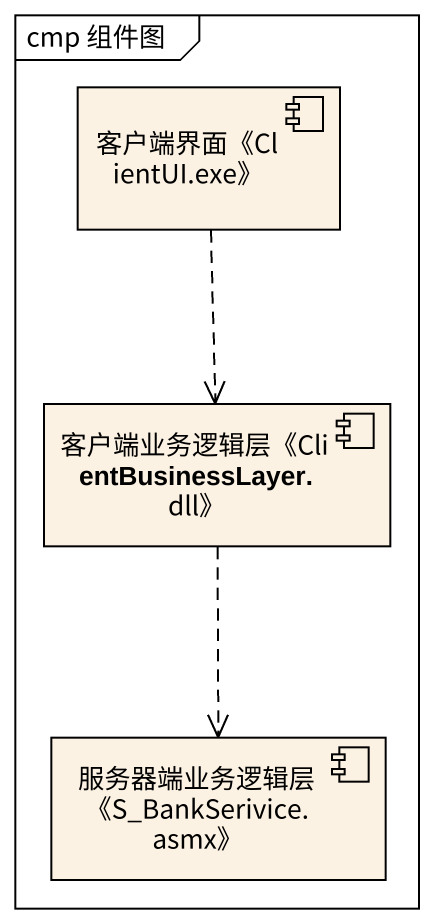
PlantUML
@startuml
mainframe cmp 组件图
component "客户端界面《ClientUI.exe》" as 客户端界面_ClientUI_exe
component "客户端业务逻辑层《ClientBusinessLayer.dll》" as 客户端业务逻辑层
component "服务器端业务逻辑层《S_BankSerivice.asmx》" as 服务器端业务逻辑层_S_BankSerivice
客户端界面_ClientUI_exe ..> 客户端业务逻辑层
客户端业务逻辑层 ..> 服务器端业务逻辑层_S_BankSerivice
@enduml
